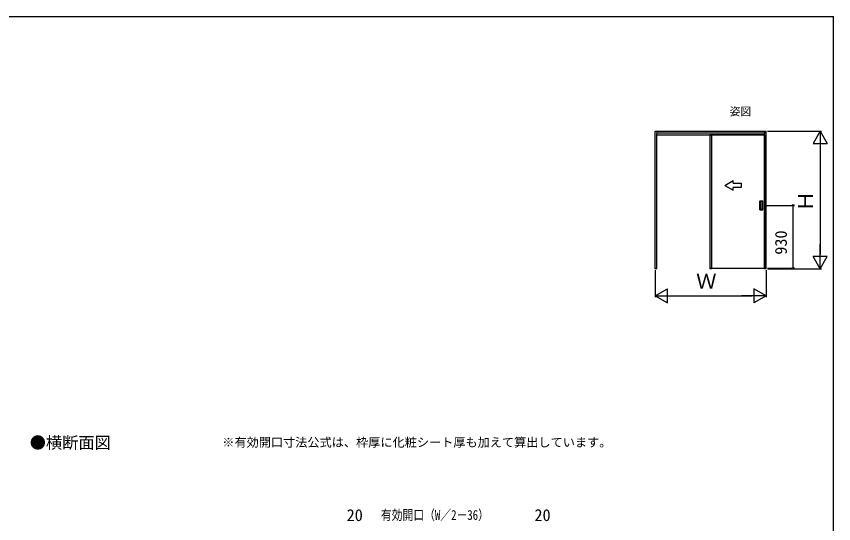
# Model space of a CAD drawing. Units: millimetres, scale not verified. Extents: x -525 to 525, y -783 to 779.
# Drawn here: x -80 to 525, y 372 to 747 of the extents above; entities that cross this region are included whole.
import ezdxf
from ezdxf.enums import TextEntityAlignment as Align

# ---------------------------------------------------------------- set-up
doc = ezdxf.new("R2010")
doc.units = ezdxf.units.MM
doc.header["$LTSCALE"] = 4
for name, color, linetype in [('0-2_USER1', 3, 'Continuous'), ('0-7_YKK_A1', 4, 'Continuous'), ('0-8_YKK_D', 6, 'Continuous'), ('0-9_YKK_ZWAK', 7, 'Continuous')]:
    doc.layers.add(name, color=color, linetype=linetype)
doc.styles.add('ＭＳ ゴシック', font='')
doc.styles.get('ＭＳ ゴシック').set_extended_font_data('MS Gothic')

msp = doc.modelspace()

# ---------------------------------------------------------------- linework, layer by layer
at = {"layer": '0-7_YKK_A1'}
for p, q in [((392.85, 661.7), (475, 661.7)), ((392.85, 560.05), (392.85, 661.7)), ((394.05, 661.7), (394.05, 660.2)), ((394.05, 660.5), (473.8, 660.5)), ((394.05, 560.25), (394.05, 660.2)), ((473.8, 661.7), (473.8, 660.2)), ((473.8, 560.25), (473.8, 660.2)), ((475, 560.05), (475, 661.7)), ((394.05, 659), (473.8, 659)), ((433.325, 659.2), (433.325, 560.05)), ((474.025, 659.2), (433.325, 659.2)), ((434.525, 659), (434.525, 560.05)), ((444.53, 621.744), (450.53, 625.208)), ((450.53, 623.244), (450.53, 625.208)), ((444.53, 621.744), (450.53, 618.28)), ((450.53, 618.28), (450.53, 620.244)), ((470.475, 603.75), (470.475, 610.15)), ((470.525, 610.2), (472.525, 610.2)), ((470.775, 609.65), (470.775, 604.25)), ((472.225, 609.7), (470.825, 609.7)), ((472.275, 604.25), (472.275, 609.65)), ((472.575, 603.75), (472.575, 610.15)), ((470.525, 603.7), (472.525, 603.7)), ((470.825, 604.2), (472.225, 604.2)), ((394.05, 560.05), (392.85, 560.05)), ((394.05, 560.05), (394.05, 560.25)), ((434.525, 560.05), (433.325, 560.05)), ((473.8, 560.05), (473.8, 560.25)), ((475, 560.05), (473.8, 560.05))]:
    msp.add_line(p, q, dxfattribs=at)
for points in [[(433.325, 560.45), (474.025, 560.45), (474.025, 659.2)], [(450.53, 623.244), (456.53, 623.244), (456.53, 620.244), (450.53, 620.244)]]:
    msp.add_lwpolyline(points, dxfattribs=at)
for centre, start, end in [((470.525, 610.15), 90, 180), ((470.825, 609.65), 90, 180), ((472.225, 609.65), 360, 90), ((472.525, 610.15), 0, 90), ((470.525, 603.75), 180, 270), ((470.825, 604.25), 180, 270), ((472.225, 604.25), 270, 360), ((472.525, 603.75), 270, 0)]:
    msp.add_arc(centre, 0.05, start, end, dxfattribs=at)
at = {"layer": '0-8_YKK_D'}
for p, q in [((476, 661.7), (516, 661.7)), ((515, 661.7), (509.75, 652.607)), ((515, 661.7), (520.25, 652.607)), ((515, 661.7), (515, 643.513)), ((509.75, 652.607), (520.25, 652.607)), ((515, 651.2), (515, 570.55)), ((475.078, 606.95), (496, 606.95)), ((495, 560.45), (495, 606.95)), ((515, 560.05), (515, 578.237)), ((515, 560.05), (509.75, 569.143)), ((520.25, 569.143), (509.75, 569.143)), ((515, 560.05), (520.25, 569.143)), ((392.85, 559.05), (392.85, 539.05)), ((475, 559.05), (475, 539.05)), ((476, 560.05), (516, 560.05)), ((476.025, 560.45), (496, 560.45)), ((392.85, 540.05), (401.943, 545.3)), ((401.943, 534.8), (401.943, 545.3)), ((475, 540.05), (465.907, 545.3)), ((465.907, 545.3), (465.907, 534.8)), ((392.85, 540.05), (401.943, 534.8)), ((392.85, 540.05), (411.037, 540.05)), ((403.35, 540.05), (464.5, 540.05)), ((475, 540.05), (456.813, 540.05)), ((475, 540.05), (465.907, 534.8))]:
    msp.add_line(p, q, dxfattribs=at)
for centre in [(495, 606.95), (495, 560.45)]:
    msp.add_circle(centre, 0.637, dxfattribs=at)
at = {"layer": '0-9_YKK_ZWAK'}
msp.add_line((-525, 746.7), (525, 746.7), dxfattribs=at)
msp.add_lwpolyline([(-525, -783.3), (525, -783.3), (525, 746.7)], dxfattribs=at)

# ---------------------------------------------------------------- texts
at = {"layer": '0-2_USER1', "style": 'ＭＳ ゴシック'}
for s, height, p in [('姿図', 5.865, (448, 671.7)), ('●横断面図', 8.798, (-70.039, 424.432)), ('※有効開口寸法公式は、枠厚に化粧シート厚も加えて算出しています。', 6.598, (72.499, 426.464))]:
    msp.add_text(s, height=height, dxfattribs=at).set_placement(p, align=Align.BOTTOM_LEFT)
at = {"layer": '0-8_YKK_D', "style": 'ＭＳ ゴシック'}
for s, height, p in [('Ｈ', 11, (513, 602.523)), ('930', 8.798, (493, 570.439))]:
    msp.add_text(s, height=height, rotation=90, dxfattribs=at).set_placement(p, align=Align.BOTTOM_LEFT)
for s, height, p in [('Ｗ', 11, (423.272, 542.05)), ('20', 8.798, (164.535, 370.851)), ('20', 8.798, (303.535, 370.851))]:
    msp.add_text(s, height=height, dxfattribs=at).set_placement(p, align=Align.BOTTOM_LEFT)
at = {"layer": '0-8_YKK_D', "style": 'ＭＳ ゴシック', "width": 0.8}
msp.add_text('有効開口（W／2－36）', height=7.331, dxfattribs=at).set_placement((189.876, 372.158), align=Align.BOTTOM_LEFT)

doc.saveas('drawing.dxf')
